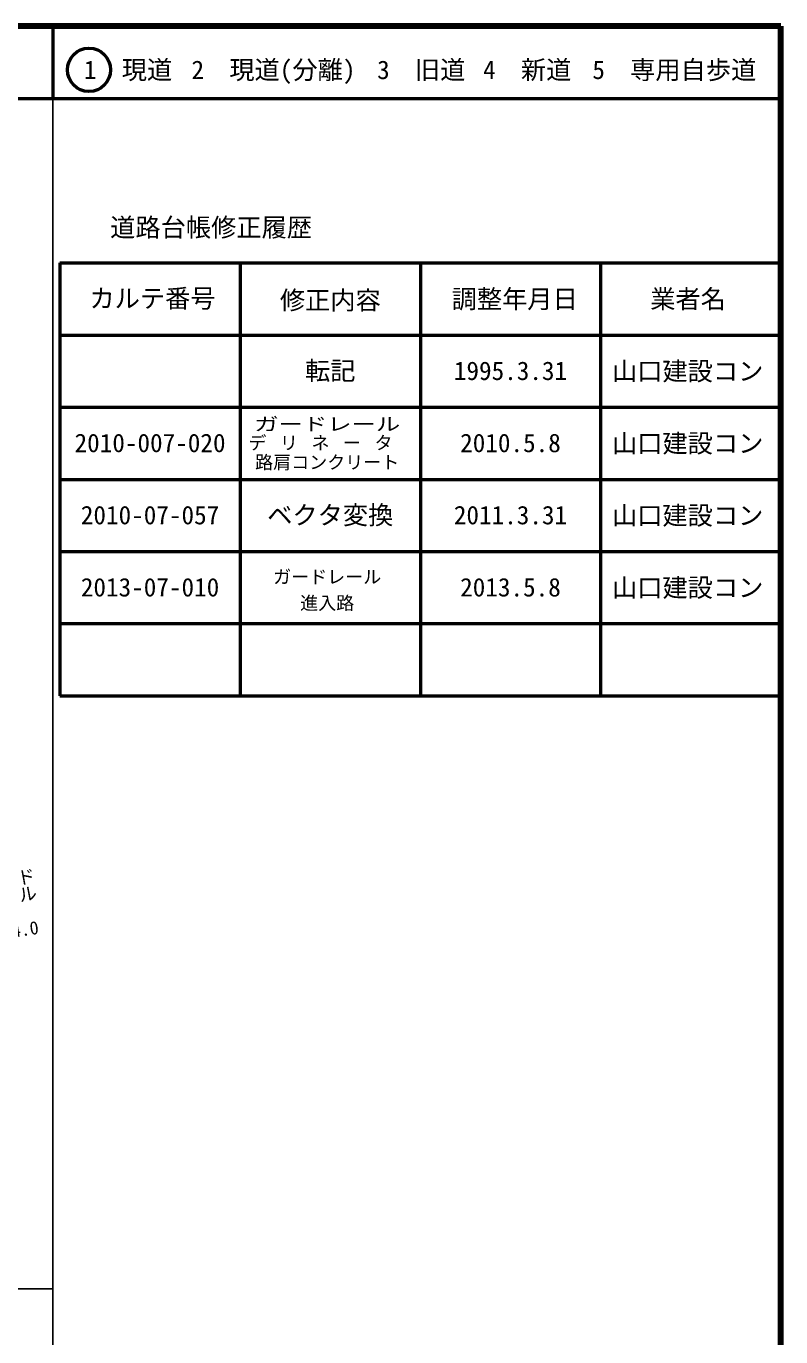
# Model space of a CAD drawing. Units: millimetres on the paper, enlarged 1000 times. Extents: x 40000 to 680000, y 20000 to 380000.
# Drawn here: x 575318 to 680000, y 198357 to 380000 of the extents above; entities that cross this region are included whole.
import ezdxf
from ezdxf.enums import TextEntityAlignment as Align

# ---------------------------------------------------------------- set-up
doc = ezdxf.new("R2010")
doc.units = ezdxf.units.MM
doc.header["$LTSCALE"] = 1000
for name, color, linetype, lineweight in [('M-STR-HTXT', 7, 'Continuous', 13), ('M-TTL', 2, 'Continuous', 140), ('M-TTL-BAND', 7, 'Continuous', 25), ('M-TTL-FRAM', 2, 'Continuous', 50), ('M-TTL-LINE', 7, 'Continuous', 50)]:
    doc.layers.add(name, color=color, linetype=linetype, lineweight=lineweight)
doc.layers.add('M-TTL-TXT', color=7, linetype='Continuous')
doc.styles.add('ＭＳ ゴシック', font='')
doc.styles.get('ＭＳ ゴシック').set_extended_font_data('MS Gothic')

msp = doc.modelspace()

# ---------------------------------------------------------------- linework, layer by layer
at = {"layer": 'M-TTL'}
for p, q in [((680000, 380000), (40000, 380000)), ((680000, 20000), (680000, 380000))]:
    msp.add_line(p, q, dxfattribs=at)
at = {"layer": 'M-TTL-BAND'}
for p, q in [((579000, 20000), (579000, 370000)), ((40000, 205000), (579000, 205000))]:
    msp.add_line(p, q, dxfattribs=at)
at = {"layer": 'M-TTL-FRAM'}
for p, q in [((580000, 347197), (580000, 287197)), ((580000, 347197), (680000, 347197)), ((580000, 287197), (680000, 287197))]:
    msp.add_line(p, q, dxfattribs=at)
at = {"layer": 'M-TTL-LINE'}
for p, q in [((579000, 380000), (579000, 370000)), ((40000, 370000), (680000, 370000)), ((605000, 347197), (605000, 287197)), ((630000, 347197), (630000, 287197)), ((655000, 347197), (655000, 287197)), ((580000, 337197), (680000, 337197)), ((580000, 327197), (680000, 327197)), ((580000, 317197), (680000, 317197)), ((580000, 307197), (680000, 307197)), ((580000, 297197), (680000, 297197))]:
    msp.add_line(p, q, dxfattribs=at)
msp.add_circle((584031, 373958), 3000, dxfattribs=at)

# ---------------------------------------------------------------- texts
at = {"layer": 'M-STR-HTXT', "style": 'ＭＳ ゴシック'}
for s, rotation, p in [('ガード', 10.44, (573117, 260211)), ('レール', 10.83, (573348, 257838)), ('L=4.0', 7.991, (574145, 253235))]:
    msp.add_text(s, height=1833, rotation=rotation, dxfattribs=at).set_placement(p, align=Align.BOTTOM_CENTER)
at = {"layer": 'M-TTL-TXT', "style": 'ＭＳ ゴシック'}
for s, height, p in [('1\u3000現道', 2566, (589448, 373958)), ('2\u3000現道(分離)', 2566, (609619, 373958)), ('3\u3000旧道', 2566, (630121, 373958)), ('4\u3000新道', 2566, (644824, 373958)), ('5\u3000専用自歩道', 2566, (665228, 373958)), ('道路台帳修正履歴', 2566, (600968, 352113)), ('カルテ番号', 2566, (592839, 342277)), ('修正内容', 2566, (617509, 342023)), ('調整年月日', 2566, (643089, 342197)), ('業者名', 2566, (667134, 342197)), ('転記', 2566, (617500, 332245)), ('1995.3.31', 2566, (642500, 332245)), ('山口建設コン', 2566, (667077, 332189)), ('2010-007-020', 2566, (592500, 322245)), ('2010.5.8', 2566, (642500, 322245)), ('山口建設コン', 2566, (667077, 322189)), ('路肩コンクリート', 1833, (617077, 319564)), ('2010-07-057', 2566, (592500, 312245)), ('ベクタ変換', 2566, (617500, 312245)), ('2011.3.31', 2566, (642500, 312245)), ('山口建設コン', 2566, (667077, 312189)), ('2013-07-010', 2566, (592500, 302245)), ('ガードレール', 1833, (617077, 303686)), ('2013.5.8', 2566, (642500, 302245)), ('山口建設コン', 2566, (667077, 302189)), ('進入路', 1833, (617077, 300053))]:
    msp.add_text(s, height=height, dxfattribs=at).set_placement(p, align=Align.MIDDLE_CENTER)
at = {"layer": 'M-TTL-TXT', "style": 'ＭＳ ゴシック', "width": 1.35}
msp.add_text('ガードレール', height=1833, dxfattribs=at).set_placement((617077, 324861), align=Align.MIDDLE_CENTER)
at = {"layer": 'M-TTL-TXT', "insert": (617077, 322189), "char_height": 1833, "attachment_point": 5, "style": 'ＭＳ ゴシック'}
msp.add_mtext('\\T1.75;デリネータ', dxfattribs=at)

doc.saveas('drawing.dxf')
